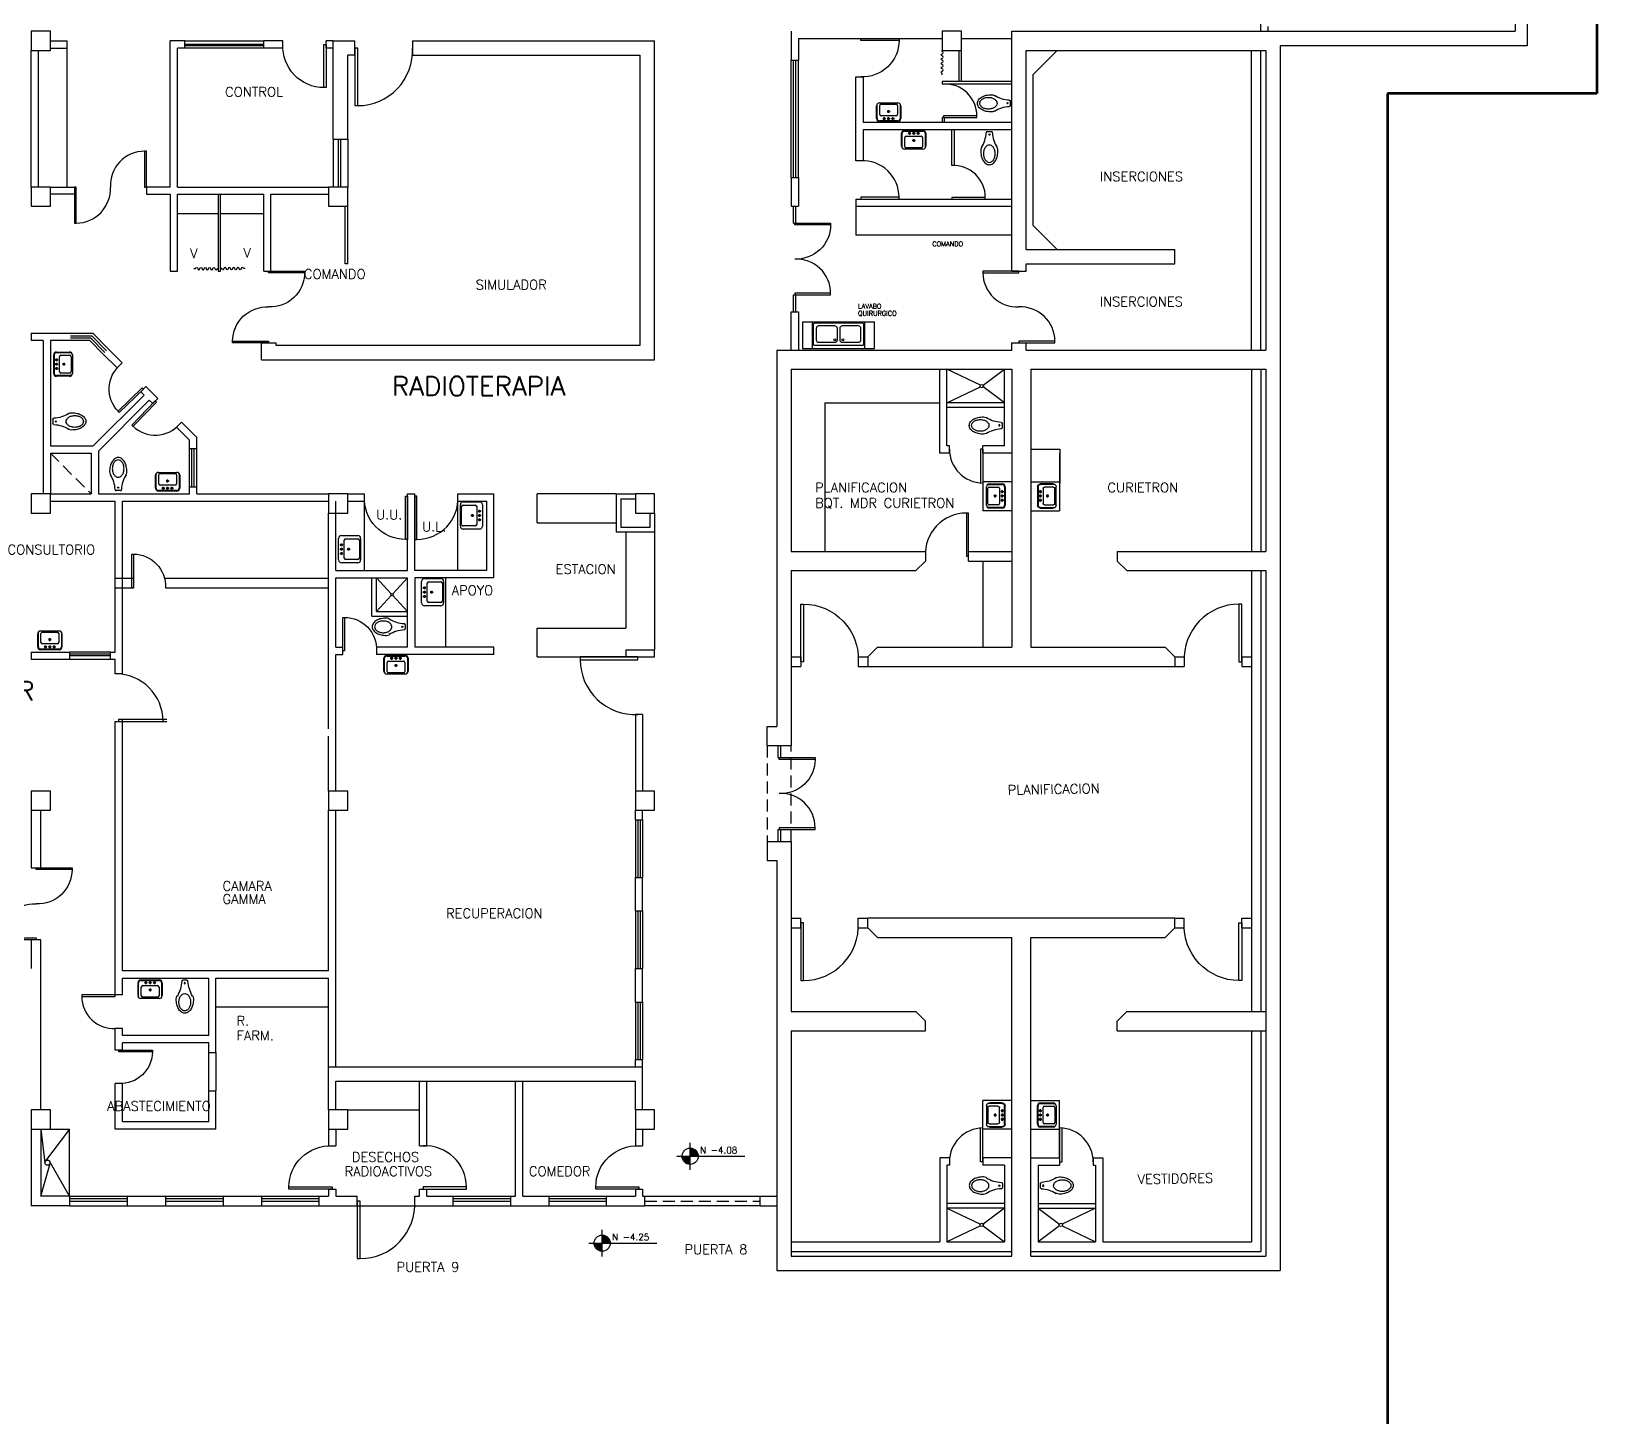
# Model space of a CAD drawing. Header units: metres. Extents: x 51 to 18146, y -212 to 18074.
# Drawn here: x 182.43 to 215.09, y -129.24 to -100.34 of the extents above; entities that cross this region are included whole.
import ezdxf

# ---------------------------------------------------------------- set-up
doc = ezdxf.new("R2010")
doc.units = ezdxf.units.M
doc.linetypes.add('HIDDEN', pattern=[0.375, 0.25, -0.125])
doc.layers.get('0').update_dxf_attribs({"color": 250})
for name, color, linetype in [('AY', 1, 'Continuous'), ('COL', 2, 'Continuous'), ('MU', 1, 'Continuous'), ('NO', 250, 'Continuous'), ('PA', 7, 'Continuous'), ('PU', 1, 'Continuous'), ('SA', 1, 'Continuous'), ('TA', 3, 'Continuous'), ('VE', 5, 'Continuous')]:
    doc.layers.add(name, color=color, linetype=linetype)
doc.layers.add('ZONAS', color=20, linetype='Continuous', lineweight=50)
doc.layers.get('0').freeze()
doc.styles.add('ROMANS', font='romans', dxfattribs={"height": 0.13})

# ---------------------------------------------------------------- blocks, each defined once
blk = doc.blocks.new('AS-01')
at = {"color": 0}
for p, q in [((-0.246, -0.098), (-0.246, 0.172)), ((-0.233, -0.135), (-0.233, 0.172)), ((-0.186, 0.232), (0.199, 0.232)), ((-0.186, 0.219), (0.199, 0.219)), ((-0.178, -0.103), (-0.178, 0.082)), ((-0.148, 0.112), (0.162, 0.112)), ((-0.053, 0.172), (-0.113, 0.172)), ((-0.083, 0.202), (-0.083, 0.142)), ((0.037, 0.172), (-0.023, 0.172)), ((0.037, 0.022), (-0.023, 0.022)), ((0.007, 0.202), (0.007, 0.142)), ((0.007, 0.052), (0.007, -0.008)), ((0.127, 0.172), (0.067, 0.172)), ((0.097, 0.202), (0.097, 0.142)), ((0.192, 0.082), (0.192, -0.103)), ((0.247, 0.172), (0.247, -0.135)), ((0.259, 0.172), (0.259, -0.098)), ((0.199, -0.158), (-0.186, -0.158)), ((0.162, -0.133), (-0.148, -0.133))]:
    blk.add_line(p, q, dxfattribs=at)
for centre in [(-0.083, 0.172), (0.007, 0.172), (0.007, 0.022), (0.097, 0.172)]:
    blk.add_circle(centre, 0.02, dxfattribs=at)
for centre, radius, start, end in [((-0.186, 0.172), 0.06, 90, 180), ((-0.186, 0.172), 0.0475, 90, 180), ((-0.148, 0.082), 0.03, 90, 180), ((0.162, 0.082), 0.03, 0, 90), ((0.199, 0.172), 0.06, 0, 90), ((0.199, 0.172), 0.0475, 0, 90), ((-0.186, -0.098), 0.06, 180, 270), ((-0.148, -0.103), 0.03, 180, 270), ((0.162, -0.103), 0.03, 270, 0), ((0.199, -0.098), 0.06, 270, 0)]:
    blk.add_arc(centre, radius, start, end, dxfattribs=at)
blk = doc.blocks.new('P-IZ')
at = {"color": 0}
blk.add_lwpolyline([(0.05, 1), (0.05, 0), (0, 0), (0, 1), (0.05, 1, -0.429311), (1, 0, -3.280951)], format="xyb", dxfattribs=at)
blk = doc.blocks.new('P-DE')
at = {"color": 0}
blk.add_lwpolyline([(-0.05, 1), (-0.05, 0), (0, 0), (0, 1), (-0.05, 1, 0.429311), (-1, 0, 3.280951)], format="xyb", dxfattribs=at)
blk = doc.blocks.new('AS-03')
at = {"color": 0}
for p, q in [((-0.278, -0.098), (-0.278, 0.242)), ((-0.218, 0.302), (0.232, 0.302)), ((-0.211, -0.103), (-0.211, 0.152)), ((-0.181, 0.182), (0.194, 0.182)), ((-0.053, 0.242), (-0.113, 0.242)), ((-0.083, 0.272), (-0.083, 0.212)), ((0.037, 0.242), (-0.023, 0.242)), ((0.037, 0.092), (-0.023, 0.092)), ((0.007, 0.272), (0.007, 0.212)), ((0.007, 0.122), (0.007, 0.062)), ((0.127, 0.242), (0.067, 0.242)), ((0.097, 0.272), (0.097, 0.212)), ((0.224, 0.152), (0.224, -0.103)), ((0.292, 0.242), (0.292, -0.098)), ((0.232, -0.158), (-0.218, -0.158)), ((0.194, -0.133), (-0.181, -0.133))]:
    blk.add_line(p, q, dxfattribs=at)
for centre in [(-0.083, 0.242), (0.007, 0.242), (0.007, 0.092), (0.097, 0.242)]:
    blk.add_circle(centre, 0.02, dxfattribs=at)
for centre, radius, start, end in [((-0.218, 0.242), 0.06, 90, 180), ((-0.181, 0.152), 0.03, 90, 180), ((0.194, 0.152), 0.03, 0, 90), ((0.232, 0.242), 0.06, 0, 90), ((-0.218, -0.098), 0.06, 180, 270), ((-0.181, -0.103), 0.03, 180, 270), ((0.194, -0.103), 0.03, 270, 0), ((0.232, -0.098), 0.06, 270, 0)]:
    blk.add_arc(centre, radius, start, end, dxfattribs=at)
blk = doc.blocks.new('AS-14')
at = {"color": 0}
blk.add_line((-0.046, 0.483), (0.036, 0.483), dxfattribs=at)
for points in [[(-0.162, 0.158, 0.022879), (-0.17, 0.146, 0.128162), (-0.185, 0.088, 0.055069), (-0.173, -0.023, 0.068879), (-0.14, -0.11, 0.105724), (-0.079, -0.182, 0.165058), (-0.005, -0.207, 0.165058), (0.069, -0.182, 0.105724), (0.13, -0.11, 0.068879), (0.163, -0.023, 0.055069), (0.175, 0.088, 0.128162)], [(0.175, 0.088, 0.128162), (0.16, 0.146, 0.022879), (0.152, 0.158, 0.085166)]]:
    blk.add_lwpolyline(points, format="xyb", dxfattribs=at)
blk.add_lwpolyline([(-0.125, 0.023, 0.068446), (-0.116, -0.049, 0.080596), (-0.09, -0.105, 0.107056), (-0.047, -0.145, 0.138156), (-0.003, -0.158, 0.138156), (0.041, -0.145, 0.107056), (0.083, -0.105, 0.080596), (0.109, -0.049, 0.068446), (0.119, 0.023, 0.068446), (0.109, 0.095, 0.080596), (0.083, 0.151, 0.107056), (0.041, 0.191, 0.138156), (-0.003, 0.203, 0.138156), (-0.047, 0.191, 0.107056), (-0.09, 0.151, 0.080596), (-0.116, 0.095, 0.068446)], format="xyb", close=True, dxfattribs=at)
blk.add_circle((-0.002, 0.42), 0.0125, dxfattribs=at)
for centre, radius, start, end in [((-0.7, 0.487), 0.63, 327.6068, 357.4769), ((-0.046, 0.458), 0.025, 90, 177.4769), ((0.036, 0.458), 0.025, 2.5231, 90), ((0.69, 0.487), 0.63, 182.5231, 212.3932)]:
    blk.add_arc(centre, radius, start, end, dxfattribs=at)
blk = doc.blocks.new('-COL40-')
at = {"color": 0}
blk.add_lwpolyline([(-0.2, 0.2), (-0.2, -0.2), (0.2, -0.2), (0.2, 0.2)], close=True, dxfattribs=at)
blk = doc.blocks.new('-MP1')
at = {"color": 0}
for points in [[(0.475, 0.5), (0.475, 0), (0.5, 0), (0.5, 0.5), (0.475, 0.5, 0.429311), (0, 0, 3.280951)], [(-0.475, -0.5), (-0.475, 0), (-0.5, 0), (-0.5, -0.5), (-0.475, -0.5, 0.429311), (0, 0, 3.280951)]]:
    blk.add_lwpolyline(points, format="xyb", dxfattribs=at)
blk = doc.blocks.new('AS-04')
at = {"color": 0}
for p, q in [((0, 0.75), (-0.55, 0.75)), ((-0.55, 0.75), (-0.55, -0.75)), ((0, -0.75), (0, 0.75)), ((0, 0.55), (-0.55, 0.55)), ((-0.55, -0.55), (0, -0.55)), ((-0.55, -0.75), (0, -0.75))]:
    blk.add_line(p, q, dxfattribs=at)
for points in [[(-0.094, 0.53), (-0.494, 0.53, 0.414214), (-0.524, 0.5), (-0.524, -0.5, 0.414214), (-0.494, -0.53), (-0.094, -0.53, 0.414214), (-0.064, -0.5), (-0.064, 0.5, 0.414214)], [(-0.177, 0.465), (-0.417, 0.465, 0.414214), (-0.467, 0.415), (-0.467, 0.075, 0.414214), (-0.417, 0.025), (-0.177, 0.025, 0.414214), (-0.127, 0.075), (-0.127, 0.415, 0.414214)], [(-0.177, -0.026), (-0.417, -0.026, 0.414214), (-0.467, -0.076), (-0.467, -0.416, 0.414214), (-0.417, -0.466), (-0.177, -0.466, 0.414214), (-0.127, -0.416), (-0.127, -0.076, 0.414214)]]:
    blk.add_lwpolyline(points, format="xyb", close=True, dxfattribs=at)
for centre in [(-0.177, 0.091), (-0.177, -0.079)]:
    blk.add_circle(centre, 0.02, dxfattribs=at)
blk = doc.blocks.new('-KTINA')
at = {"color": 0}
blk.add_lwpolyline([(0, 1.7), (0, 1.58, 1), (0, 1.43, -1), (0, 1.28, 1), (0, 1.13, -1), (0, 0.98, 1), (0, 0.83, -1), (0, 0.68, 1), (0, 0.53, -1), (0, 0.38, 1), (0, 0.23, -1), (0, 0.08), (0, 0)], format="xyb", dxfattribs=at)
blk = doc.blocks.new('-NIVEL')
at = {"layer": 'AY', "color": 15}
for p, q in [((-281, 0), (1140, 0)), ((0, -281), (0, 281)), ((60, 91), (60, 60)), ((60, 60), (91, 60))]:
    blk.add_line(p, q, dxfattribs=at)
at = {"layer": 'AY'}
for p, q in [((-91, -60), (-60, -60)), ((-60, -60), (-60, -91))]:
    blk.add_line(p, q, dxfattribs=at)
at = {"layer": 'AY', "color": 15}
for points in [[(158, 10, 0.377753), (10, 158), (10, 10)], [(147, 20, 0.337246), (20, 147), (20, 20)], [(135, 30, 0.291598), (30, 135), (30, 30)], [(122, 40, 0.239154), (40, 122), (40, 40)], [(122, 40, 0.239154), (40, 122), (40, 40)], [(108, 50, 0.177217), (50, 108), (50, 50)], [(-10, -158, -0.377753), (-158, -10), (-10, -10)], [(-20, -147, -0.337246), (-147, -20), (-20, -20)], [(-30, -135, -0.291598), (-135, -30), (-30, -30)], [(-40, -122, -0.239154), (-122, -40), (-40, -40)], [(-40, -122, -0.239154), (-122, -40), (-40, -40)], [(-50, -108, -0.177217), (-108, -50), (-50, -50)]]:
    blk.add_lwpolyline(points, format="xyb", close=True, dxfattribs=at)
blk.add_circle((0, 0), 169, dxfattribs=at)
for radius, start, end in [(109, 33.4854, 56.5146), (98.7, 37.4158, 52.5842)]:
    blk.add_arc((0, 0), radius, start, end, dxfattribs=at)
at = {"layer": 'AY'}
for radius, start, end in [(109, 213.4854, 236.5146), (98.7, 217.4158, 232.5842)]:
    blk.add_arc((0, 0), radius, start, end, dxfattribs=at)
at = {"layer": 'NO', "style": 'ROMANS'}
blk.add_attdef('NIV', (208, 59), '', height=135, dxfattribs=at)

msp = doc.modelspace()

# ---------------------------------------------------------------- linework, layer by layer
at = {"layer": 'AY', "color": 0, "linetype": 'HIDDEN'}
for p, q in [((182.833, -109.139), (183.683, -109.989)), ((182.833, -109.139), (183.683, -109.989)), ((197.783, -115.239), (197.783, -117.239)), ((198.283, -117.239), (198.283, -115.239))]:
    msp.add_line(p, q, dxfattribs=at)
at = {"layer": 'AY', "color": 0}
for p, q in [((186.133, -122.439), (186.133, -121.639)), ((186.283, -121.639), (186.283, -122.439)), ((189.233, -124.839), (190.433, -124.839))]:
    msp.add_line(p, q, dxfattribs=at)
at = {"layer": 'COL', "color": 15}
for p, q in [((213.633, -90.139), (213.633, -100.639)), ((213.383, -95.739), (213.383, -100.339)), ((188.733, -100.539), (189.183, -100.539)), ((188.733, -102.589), (188.733, -100.539)), ((189.183, -100.839), (189.183, -100.539)), ((190.383, -100.539), (195.433, -100.539)), ((190.383, -100.539), (190.383, -100.839)), ((195.433, -107.189), (195.433, -100.539)), ((195.433, -107.189), (195.433, -100.539)), ((202.883, -105.339), (202.883, -100.339)), ((202.883, -100.339), (213.383, -100.339)), ((202.883, -105.339), (202.883, -100.339)), ((189.183, -100.839), (189.033, -100.839)), ((189.033, -102.589), (189.033, -100.839)), ((190.383, -100.839), (195.133, -100.839)), ((195.133, -106.889), (195.133, -100.839)), ((195.133, -106.889), (195.133, -100.839)), ((201.783, -100.739), (201.783, -101.389)), ((201.833, -101.389), (201.833, -100.739)), ((203.183, -104.889), (203.183, -100.739)), ((203.183, -100.739), (208.183, -100.739)), ((213.633, -100.639), (208.483, -100.639)), ((208.483, -100.639), (208.483, -126.189)), ((188.733, -102.589), (189.033, -102.589)), ((203.183, -104.889), (206.283, -104.889)), ((206.283, -105.189), (206.283, -104.889)), ((206.283, -105.189), (206.283, -104.889)), ((202.883, -105.339), (203.183, -105.339)), ((202.883, -105.339), (203.183, -105.339)), ((203.183, -105.189), (206.283, -105.189)), ((203.183, -105.339), (203.183, -105.189)), ((203.183, -105.189), (206.283, -105.189)), ((203.183, -105.339), (203.183, -105.189)), ((187.233, -106.889), (187.233, -106.839)), ((187.233, -106.839), (187.533, -106.839)), ((187.233, -106.889), (187.233, -106.839)), ((187.233, -106.839), (187.533, -106.839)), ((187.233, -107.189), (187.233, -106.889)), ((187.233, -107.189), (187.233, -106.889)), ((187.533, -106.839), (187.533, -106.889)), ((187.533, -106.839), (187.533, -106.889)), ((187.533, -106.889), (195.133, -106.889)), ((187.533, -106.889), (195.133, -106.889)), ((197.983, -106.989), (197.983, -114.839)), ((197.983, -106.989), (202.883, -106.989)), ((197.983, -106.989), (202.883, -106.989)), ((197.983, -106.989), (197.983, -114.528)), ((202.883, -106.989), (202.883, -106.839)), ((202.883, -106.839), (203.183, -106.839)), ((202.883, -106.989), (202.883, -106.839)), ((202.883, -106.839), (203.183, -106.839)), ((203.183, -106.989), (203.183, -106.839)), ((203.183, -106.989), (203.183, -106.839)), ((203.183, -106.989), (207.883, -106.989)), ((203.183, -106.989), (208.183, -106.989)), ((187.233, -107.189), (195.433, -107.189)), ((187.233, -107.189), (195.433, -107.189)), ((198.283, -107.389), (202.883, -107.389)), ((198.283, -107.389), (198.283, -111.189)), ((198.283, -107.389), (202.883, -107.389)), ((198.283, -107.389), (198.283, -111.189)), ((202.883, -107.389), (202.883, -113.189)), ((202.883, -107.389), (202.883, -113.189)), ((203.283, -107.389), (207.883, -107.389)), ((203.283, -107.389), (203.283, -113.189)), ((203.283, -107.389), (203.283, -113.189)), ((203.283, -107.389), (208.183, -107.389)), ((207.883, -107.389), (207.883, -111.189)), ((198.283, -111.189), (201.083, -111.189)), ((198.283, -111.189), (201.083, -111.189)), ((201.083, -111.189), (201.083, -111.389)), ((201.083, -111.189), (201.083, -111.389)), ((205.083, -111.189), (207.883, -111.189)), ((205.083, -111.189), (205.083, -111.389)), ((205.083, -111.189), (208.183, -111.189)), ((205.083, -111.189), (205.083, -111.389)), ((198.283, -111.589), (198.283, -115.239)), ((198.283, -111.589), (200.883, -111.589)), ((198.283, -111.589), (200.883, -111.589)), ((198.283, -111.589), (198.283, -114.528)), ((200.883, -111.589), (201.083, -111.389)), ((200.883, -111.589), (201.083, -111.389)), ((205.283, -111.589), (205.083, -111.389)), ((205.283, -111.589), (205.083, -111.389)), ((205.283, -111.589), (207.883, -111.589)), ((205.283, -111.589), (208.183, -111.589)), ((199.883, -113.389), (200.083, -113.189)), ((199.883, -113.389), (200.083, -113.189)), ((200.083, -113.189), (202.883, -113.189)), ((200.083, -113.189), (202.883, -113.189)), ((203.283, -113.189), (206.083, -113.189)), ((203.283, -113.189), (206.083, -113.189)), ((206.283, -113.389), (206.083, -113.189)), ((206.283, -113.389), (206.083, -113.189)), ((199.883, -113.389), (199.883, -113.589)), ((199.883, -113.389), (199.883, -113.589)), ((199.883, -113.589), (206.283, -113.589)), ((199.883, -113.589), (206.283, -113.589)), ((206.283, -113.389), (206.283, -113.589)), ((206.283, -113.389), (206.283, -113.589)), ((197.783, -115.239), (197.783, -114.839)), ((197.783, -114.839), (197.983, -114.839)), ((197.783, -115.239), (198.283, -115.239)), ((197.783, -117.239), (198.283, -117.239)), ((197.783, -117.239), (197.783, -117.639)), ((198.283, -117.239), (198.283, -120.789)), ((197.783, -117.639), (197.983, -117.639)), ((197.983, -117.639), (197.983, -126.189)), ((206.283, -118.839), (199.883, -118.839)), ((199.883, -119.039), (199.883, -118.839)), ((206.283, -119.039), (206.283, -118.839)), ((199.883, -119.039), (200.083, -119.239)), ((206.283, -119.039), (206.083, -119.239)), ((200.083, -119.239), (202.883, -119.239)), ((202.883, -125.889), (202.883, -119.239)), ((203.283, -125.889), (203.283, -119.239)), ((203.283, -119.239), (206.083, -119.239)), ((198.283, -120.789), (200.883, -120.789)), ((200.883, -120.789), (201.083, -120.989)), ((205.283, -120.789), (205.083, -120.989)), ((205.283, -120.789), (208.183, -120.789)), ((201.083, -121.189), (201.083, -120.989)), ((205.083, -121.189), (205.083, -120.989)), ((198.283, -121.189), (198.283, -125.889)), ((198.283, -121.189), (201.083, -121.189)), ((205.083, -121.189), (208.183, -121.189)), ((188.633, -122.839), (188.633, -121.939)), ((188.633, -121.939), (195.183, -121.939)), ((195.183, -122.839), (195.183, -121.939)), ((188.783, -122.839), (188.783, -122.239)), ((188.783, -122.239), (195.033, -122.239)), ((195.033, -122.839), (195.033, -122.239)), ((198.283, -125.889), (202.883, -125.889)), ((203.283, -125.889), (208.183, -125.889)), ((197.983, -126.189), (208.483, -126.189))]:
    msp.add_line(p, q, dxfattribs=at)
for points in [[(208.183, -100.739), (208.183, -106.989)], [(208.183, -107.389), (208.183, -111.189)], [(208.183, -111.589), (208.183, -125.889)]]:
    msp.add_lwpolyline(points, dxfattribs=at)
at = {"layer": 'MU', "color": 0}
for p, q in [((183.183, -103.589), (183.183, -100.689)), ((183.183, -103.589), (183.183, -100.689)), ((185.483, -104.139), (186.333, -104.139)), ((185.483, -104.139), (186.333, -104.139)), ((186.383, -104.139), (187.283, -104.139)), ((186.383, -104.139), (187.283, -104.139)), ((199.633, -103.989), (199.633, -104.589)), ((199.633, -103.989), (199.633, -104.589)), ((202.883, -104.589), (199.633, -104.589)), ((202.883, -104.589), (199.633, -104.589)), ((198.983, -108.089), (198.983, -111.189)), ((198.983, -108.089), (201.383, -108.089)), ((203.286, -109.055), (203.886, -109.055)), ((202.283, -109.139), (202.283, -110.339)), ((203.883, -109.139), (203.883, -110.339)), ((194.633, -109.989), (192.983, -109.989)), ((192.983, -110.589), (192.983, -109.989)), ((192.983, -110.589), (192.983, -109.989)), ((194.633, -109.989), (192.983, -109.989)), ((202.883, -109.739), (202.283, -109.739)), ((203.283, -109.739), (203.883, -109.739)), ((203.283, -109.739), (203.883, -109.739)), ((203.883, -109.739), (203.883, -110.339)), ((188.783, -111.589), (188.783, -110.139)), ((188.783, -111.589), (188.783, -110.139)), ((189.383, -111.589), (189.383, -110.139)), ((189.383, -111.589), (189.383, -110.139)), ((191.333, -111.589), (191.333, -110.139)), ((191.333, -111.589), (191.333, -110.139)), ((202.883, -110.339), (202.283, -110.339)), ((203.283, -110.339), (203.883, -110.339)), ((203.283, -110.339), (203.883, -110.339)), ((192.983, -110.589), (194.633, -110.589)), ((192.983, -110.589), (194.633, -110.589)), ((195.433, -110.389), (195.433, -113.239)), ((195.433, -110.389), (195.433, -113.239)), ((194.833, -110.789), (194.833, -112.789)), ((194.833, -110.789), (194.833, -112.789)), ((202.283, -111.389), (202.283, -113.189)), ((191.083, -113.189), (191.083, -111.739)), ((191.083, -113.189), (191.083, -111.739)), ((192.983, -112.789), (194.833, -112.789)), ((192.983, -113.389), (192.983, -112.789)), ((192.983, -112.789), (194.833, -112.789)), ((192.983, -113.389), (192.983, -112.789)), ((192.983, -113.389), (194.833, -113.389)), ((192.983, -113.389), (194.833, -113.389)), ((186.283, -120.689), (188.633, -120.689)), ((202.283, -123.839), (202.283, -122.639)), ((202.883, -122.639), (202.283, -122.639)), ((203.283, -122.639), (203.883, -122.639)), ((203.883, -123.839), (203.883, -122.639)), ((189.033, -122.839), (190.533, -122.839)), ((202.883, -123.239), (202.283, -123.239)), ((203.283, -123.239), (203.883, -123.239))]:
    msp.add_line(p, q, dxfattribs=at)
at = {"layer": 'NO'}
for p, q in [((184.183, -111.745), (184.565, -111.745)), ((184.183, -111.945), (184.565, -111.945)), ((185.21, -111.745), (188.633, -111.745)), ((185.23, -111.945), (188.633, -111.945))]:
    msp.add_line(p, q, dxfattribs=at)
at = {"layer": 'PA', "color": 0}
for p, q in [((208.083, -100.339), (208.083, -99.889)), ((208.233, -100.339), (208.233, -100.239)), ((182.833, -100.539), (183.183, -100.539)), ((183.183, -100.689), (183.183, -100.539)), ((185.333, -103.589), (185.333, -100.539)), ((185.333, -103.589), (185.333, -100.539)), ((185.633, -100.539), (185.333, -100.539)), ((185.633, -100.689), (185.633, -100.539)), ((187.683, -100.539), (187.283, -100.539)), ((187.283, -100.689), (187.283, -100.539)), ((187.683, -100.689), (187.683, -100.539)), ((188.733, -100.539), (188.583, -100.539)), ((188.583, -100.689), (188.583, -100.539)), ((198.283, -100.339), (198.283, -100.939)), ((198.433, -100.489), (201.433, -100.489)), ((198.433, -100.489), (198.433, -100.939)), ((201.833, -100.489), (202.883, -100.489)), ((182.433, -103.589), (182.433, -100.739)), ((182.433, -103.589), (182.433, -100.739)), ((182.583, -103.589), (182.583, -100.739)), ((182.583, -103.589), (182.583, -100.739)), ((182.833, -100.689), (183.183, -100.689)), ((185.483, -103.589), (185.483, -100.689)), ((185.483, -103.589), (185.483, -100.689)), ((185.633, -100.689), (185.483, -100.689)), ((187.683, -100.689), (187.283, -100.689)), ((188.733, -100.689), (188.583, -100.689)), ((203.333, -101.239), (203.833, -100.739)), ((207.883, -106.989), (207.883, -100.739)), ((208.083, -106.989), (208.083, -100.739)), ((198.283, -100.939), (198.433, -100.939)), ((199.633, -103.039), (199.633, -101.289)), ((199.633, -101.289), (199.783, -101.289)), ((199.633, -103.039), (199.633, -101.289)), ((199.783, -101.289), (199.783, -102.239)), ((203.333, -104.389), (203.333, -101.239)), ((202.883, -102.239), (199.783, -102.239)), ((199.783, -102.389), (199.783, -103.039)), ((199.783, -102.389), (202.883, -102.389)), ((199.783, -102.389), (199.783, -103.039)), ((199.783, -103.039), (199.633, -103.039)), ((199.783, -103.039), (199.633, -103.039)), ((198.283, -103.389), (198.433, -103.389)), ((198.283, -103.389), (198.283, -103.989)), ((198.433, -103.389), (198.433, -103.989)), ((182.833, -103.589), (183.333, -103.589)), ((182.833, -103.589), (183.333, -103.589)), ((183.333, -103.739), (182.833, -103.739)), ((183.333, -103.739), (182.833, -103.739)), ((183.333, -103.589), (183.333, -103.739)), ((183.333, -103.589), (183.333, -103.739)), ((185.333, -103.589), (184.833, -103.589)), ((184.833, -103.589), (184.833, -103.739)), ((185.333, -103.589), (184.833, -103.589)), ((184.833, -103.589), (184.833, -103.739)), ((184.833, -103.739), (185.333, -103.739)), ((184.833, -103.739), (185.333, -103.739)), ((185.333, -103.739), (185.333, -105.339)), ((185.333, -103.739), (185.333, -105.339)), ((185.483, -103.589), (188.633, -103.589)), ((185.483, -103.589), (188.633, -103.589)), ((185.483, -105.339), (185.483, -103.739)), ((185.483, -103.739), (187.283, -103.739)), ((185.483, -105.339), (185.483, -103.739)), ((185.483, -103.739), (187.283, -103.739)), ((187.283, -105.339), (187.283, -103.739)), ((187.283, -105.339), (187.283, -103.739)), ((187.433, -105.339), (187.433, -103.739)), ((187.433, -103.739), (188.633, -103.739)), ((187.433, -105.339), (187.433, -103.739)), ((187.433, -103.739), (188.633, -103.739)), ((198.283, -103.989), (198.433, -103.989)), ((198.283, -103.989), (198.433, -103.989)), ((199.633, -103.839), (202.883, -103.839)), ((199.633, -103.839), (199.633, -103.989)), ((199.633, -103.839), (202.883, -103.839)), ((199.633, -103.839), (199.633, -103.989)), ((199.633, -103.989), (202.883, -103.989)), ((199.633, -103.989), (202.883, -103.989)), ((203.333, -104.389), (203.833, -104.889)), ((185.333, -105.339), (185.483, -105.339)), ((185.333, -105.339), (185.483, -105.339)), ((187.283, -105.339), (187.433, -105.339)), ((187.283, -105.339), (187.433, -105.339)), ((198.283, -106.989), (198.283, -106.189)), ((198.283, -106.189), (198.433, -106.189)), ((198.283, -106.189), (198.433, -106.189)), ((198.283, -106.989), (198.283, -106.189)), ((198.433, -106.189), (198.433, -106.989)), ((198.433, -106.189), (198.433, -106.989)), ((182.433, -106.639), (182.433, -106.789)), ((182.433, -106.639), (183.251, -106.639)), ((182.433, -106.639), (182.433, -106.789)), ((182.683, -106.789), (182.433, -106.789)), ((182.683, -106.789), (182.433, -106.789)), ((182.683, -106.789), (182.683, -109.989)), ((182.683, -106.789), (182.683, -109.989)), ((182.833, -106.789), (182.833, -108.989)), ((182.833, -106.789), (182.833, -108.989)), ((183.251, -106.789), (182.833, -106.789)), ((183.934, -107.072), (184.224, -107.361)), ((184.04, -106.965), (184.33, -107.255)), ((184.224, -107.361), (184.33, -107.255)), ((184.224, -107.361), (184.33, -107.255)), ((201.383, -109.139), (201.383, -107.389)), ((201.533, -108.989), (201.533, -107.389)), ((202.733, -108.989), (202.733, -107.389)), ((207.883, -107.389), (207.883, -111.189)), ((208.083, -107.389), (208.083, -111.189)), ((184.719, -107.856), (184.825, -107.75)), ((184.719, -107.856), (184.825, -107.75)), ((184.825, -107.75), (185.072, -107.997)), ((184.825, -107.75), (185.072, -107.997)), ((183.727, -108.989), (184.789, -107.927)), ((183.727, -108.989), (184.789, -107.927)), ((183.833, -109.095), (184.895, -108.033)), ((183.833, -109.095), (184.895, -108.033)), ((184.719, -107.856), (184.789, -107.927)), ((184.719, -107.856), (184.789, -107.927)), ((184.895, -108.033), (184.966, -108.103)), ((184.895, -108.033), (184.966, -108.103)), ((184.966, -108.103), (185.072, -107.997)), ((184.966, -108.103), (185.072, -107.997)), ((185.461, -108.598), (185.567, -108.492)), ((185.461, -108.598), (185.567, -108.492)), ((185.461, -108.598), (185.733, -108.871)), ((185.461, -108.598), (185.733, -108.871)), ((185.567, -108.492), (185.642, -108.568)), ((185.567, -108.492), (185.642, -108.568)), ((185.642, -108.568), (185.883, -108.809)), ((185.749, -108.674), (185.883, -108.809)), ((182.833, -108.989), (183.727, -108.989)), ((182.833, -108.989), (183.727, -108.989)), ((185.733, -109.039), (185.733, -108.871)), ((185.733, -109.039), (185.883, -109.039)), ((185.883, -109.039), (185.883, -108.809)), ((201.583, -108.989), (201.533, -108.989)), ((201.583, -109.139), (201.583, -108.989)), ((202.283, -109.139), (202.283, -108.989)), ((202.733, -108.989), (202.283, -108.989)), ((182.833, -109.139), (183.683, -109.139)), ((182.833, -109.139), (182.833, -109.989)), ((182.833, -109.139), (183.683, -109.139)), ((182.833, -109.139), (182.833, -109.989)), ((183.683, -109.139), (183.683, -109.989)), ((183.683, -109.139), (183.683, -109.989)), ((183.833, -109.095), (183.833, -109.989)), ((183.833, -109.095), (183.833, -109.989)), ((201.583, -109.139), (201.383, -109.139)), ((202.883, -109.139), (202.283, -109.139)), ((182.833, -109.989), (183.683, -109.989)), ((182.833, -109.989), (183.683, -109.989)), ((183.833, -109.989), (185.733, -109.989)), ((183.833, -109.989), (185.733, -109.989)), ((185.733, -109.989), (185.733, -109.839)), ((185.733, -109.839), (185.883, -109.839)), ((185.883, -109.989), (185.883, -109.839)), ((185.883, -109.989), (188.633, -109.989)), ((185.883, -109.989), (188.633, -109.989)), ((189.033, -109.989), (189.383, -109.989)), ((189.033, -109.989), (189.383, -109.989)), ((189.383, -110.139), (189.383, -109.989)), ((189.383, -110.139), (189.383, -109.989)), ((190.283, -109.989), (190.433, -109.989)), ((190.283, -111.589), (190.283, -109.989)), ((190.283, -109.989), (190.433, -109.989)), ((190.283, -111.589), (190.283, -109.989)), ((190.433, -111.589), (190.433, -109.989)), ((190.433, -111.589), (190.433, -109.989)), ((191.333, -109.989), (192.083, -109.989)), ((191.333, -110.139), (191.333, -109.989)), ((191.333, -109.989), (192.083, -109.989)), ((191.333, -110.139), (191.333, -109.989)), ((192.083, -111.739), (192.083, -109.989)), ((192.083, -111.739), (192.083, -109.989)), ((194.633, -109.989), (194.633, -110.789)), ((194.633, -109.989), (195.033, -109.989)), ((194.633, -109.989), (195.033, -109.989)), ((194.633, -109.989), (194.633, -110.789)), ((182.833, -110.139), (184.183, -110.139)), ((182.833, -110.139), (184.183, -110.139)), ((184.183, -113.289), (184.183, -110.139)), ((184.333, -110.139), (188.633, -110.139)), ((184.333, -113.739), (184.333, -110.139)), ((184.333, -110.139), (188.633, -110.139)), ((189.033, -110.139), (189.383, -110.139)), ((189.033, -110.139), (189.383, -110.139)), ((191.333, -110.139), (191.933, -110.139)), ((191.333, -110.139), (191.933, -110.139)), ((191.933, -111.589), (191.933, -110.139)), ((191.933, -111.589), (191.933, -110.139)), ((194.733, -110.089), (195.033, -110.089)), ((194.733, -110.089), (194.733, -110.689)), ((194.733, -110.089), (195.033, -110.089)), ((194.733, -110.089), (194.733, -110.689)), ((188.633, -114.889), (188.633, -110.389)), ((188.633, -114.528), (188.633, -110.389)), ((188.783, -111.589), (188.783, -110.389)), ((188.783, -111.589), (188.783, -110.389)), ((195.333, -110.689), (194.733, -110.689)), ((195.333, -110.689), (194.733, -110.689)), ((195.333, -110.389), (195.333, -110.689)), ((195.333, -110.389), (195.333, -110.689)), ((195.433, -110.389), (195.433, -110.789)), ((195.433, -110.389), (195.433, -110.789)), ((195.433, -110.789), (194.633, -110.789)), ((195.433, -110.789), (194.633, -110.789)), ((201.983, -111.189), (202.883, -111.189)), ((201.983, -111.389), (201.983, -111.189)), ((188.783, -111.589), (190.283, -111.589)), ((188.783, -111.589), (190.283, -111.589)), ((191.933, -111.589), (190.433, -111.589)), ((191.933, -111.589), (190.433, -111.589)), ((201.983, -111.389), (202.883, -111.389)), ((207.883, -111.589), (207.883, -120.789)), ((208.083, -111.589), (208.083, -120.789)), ((188.783, -113.189), (188.783, -111.739)), ((188.783, -111.739), (190.283, -111.739)), ((188.783, -111.739), (190.283, -111.739)), ((188.783, -113.189), (188.783, -111.739)), ((190.283, -113.189), (190.283, -111.739)), ((190.283, -113.189), (190.283, -111.739)), ((190.433, -111.739), (190.433, -113.189)), ((192.083, -111.739), (190.433, -111.739)), ((190.433, -111.739), (190.433, -113.189)), ((192.083, -111.739), (190.433, -111.739)), ((182.433, -113.289), (182.433, -113.439)), ((182.433, -113.289), (183.233, -113.289)), ((183.233, -113.289), (183.233, -113.439)), ((184.083, -113.289), (184.183, -113.289)), ((184.083, -113.439), (184.083, -113.289)), ((188.783, -113.189), (188.933, -113.189)), ((188.783, -113.189), (188.933, -113.189)), ((188.933, -113.339), (188.933, -113.189)), ((188.933, -113.339), (188.933, -113.189)), ((190.283, -113.189), (189.633, -113.189)), ((189.633, -113.189), (189.633, -113.339)), ((190.283, -113.189), (189.633, -113.189)), ((189.633, -113.189), (189.633, -113.339)), ((192.083, -113.189), (190.433, -113.189)), ((192.083, -113.189), (190.433, -113.189)), ((192.083, -113.339), (192.083, -113.189)), ((192.083, -113.339), (192.083, -113.189)), ((194.833, -113.239), (194.833, -113.389)), ((194.833, -113.239), (195.433, -113.239)), ((194.833, -113.239), (195.433, -113.239)), ((194.833, -113.239), (194.833, -113.389)), ((195.433, -113.389), (195.433, -113.239)), ((195.433, -113.389), (195.433, -113.239)), ((182.433, -113.439), (183.233, -113.439)), ((184.083, -113.439), (184.183, -113.439)), ((184.183, -113.739), (184.183, -113.439)), ((188.783, -113.339), (188.933, -113.339)), ((188.783, -116.189), (188.783, -113.339)), ((188.783, -113.339), (188.933, -113.339)), ((188.783, -114.528), (188.783, -113.339)), ((192.083, -113.339), (189.633, -113.339)), ((192.083, -113.339), (189.633, -113.339)), ((194.833, -113.389), (195.433, -113.389)), ((194.833, -113.389), (195.433, -113.389)), ((198.283, -113.389), (198.483, -113.389)), ((198.283, -113.589), (198.483, -113.589)), ((198.483, -113.389), (198.483, -113.589)), ((199.683, -113.389), (199.883, -113.389)), ((199.683, -113.389), (199.683, -113.589)), ((199.683, -113.589), (199.883, -113.589)), ((206.283, -113.389), (206.483, -113.389)), ((206.283, -113.589), (206.483, -113.589)), ((206.483, -113.389), (206.483, -113.589)), ((207.683, -113.389), (207.883, -113.389)), ((207.683, -113.389), (207.683, -113.589)), ((207.683, -113.589), (207.883, -113.589)), ((184.333, -113.739), (184.183, -113.739)), ((184.333, -113.75), (184.333, -113.742)), ((195.033, -114.589), (195.033, -116.189)), ((195.183, -114.589), (195.033, -114.589)), ((195.183, -114.589), (195.183, -116.189)), ((184.183, -116.589), (184.183, -114.739)), ((184.333, -119.939), (184.333, -114.689)), ((188.633, -116.189), (188.633, -115.039)), ((182.433, -116.589), (182.433, -117.789)), ((182.633, -117.789), (182.633, -116.589)), ((184.183, -120.439), (184.183, -116.589)), ((188.633, -119.939), (188.633, -116.589)), ((188.783, -121.939), (188.783, -116.589)), ((195.033, -116.789), (195.033, -116.589)), ((195.033, -116.789), (195.183, -116.789)), ((195.183, -116.789), (195.183, -116.589)), ((182.433, -117.789), (182.633, -117.789)), ((195.033, -117.989), (195.183, -117.989)), ((195.033, -118.689), (195.033, -117.989)), ((195.183, -118.689), (195.183, -117.989)), ((195.033, -118.689), (195.183, -118.689)), ((198.283, -118.839), (198.483, -118.839)), ((198.483, -119.039), (198.483, -118.839)), ((199.683, -119.039), (199.683, -118.839)), ((199.683, -118.839), (199.883, -118.839)), ((206.283, -118.839), (206.483, -118.839)), ((206.483, -119.039), (206.483, -118.839)), ((207.683, -118.839), (207.883, -118.839)), ((207.683, -119.039), (207.683, -118.839)), ((198.283, -119.039), (198.483, -119.039)), ((199.683, -119.039), (199.883, -119.039)), ((206.283, -119.039), (206.483, -119.039)), ((207.683, -119.039), (207.883, -119.039)), ((182.633, -119.289), (182.433, -119.289)), ((182.433, -119.289), (182.433, -119.889)), ((182.633, -122.839), (182.633, -119.289)), ((188.633, -119.939), (184.333, -119.939)), ((184.333, -120.089), (186.133, -120.089)), ((184.333, -120.439), (184.333, -120.089)), ((186.133, -121.289), (186.133, -120.089)), ((186.283, -120.089), (188.633, -120.089)), ((186.283, -121.639), (186.283, -120.089)), ((188.633, -121.939), (188.633, -120.089)), ((195.033, -119.889), (195.183, -119.889)), ((195.033, -120.589), (195.033, -119.889)), ((195.183, -120.589), (195.183, -119.889)), ((184.333, -120.439), (184.183, -120.439)), ((195.033, -120.589), (195.183, -120.589)), ((184.333, -121.139), (184.183, -121.139)), ((184.183, -121.589), (184.183, -121.139)), ((184.333, -121.289), (184.333, -121.139)), ((186.133, -121.289), (184.333, -121.289)), ((186.133, -121.439), (184.333, -121.439)), ((184.333, -121.589), (184.333, -121.439)), ((186.133, -121.639), (186.133, -121.439)), ((207.883, -121.189), (207.883, -125.589)), ((208.083, -121.189), (208.083, -125.789)), ((184.333, -121.589), (184.183, -121.589)), ((186.133, -121.639), (186.283, -121.639)), ((195.033, -121.939), (195.033, -121.789)), ((195.033, -121.789), (195.183, -121.789)), ((195.183, -121.939), (195.183, -121.789)), ((184.183, -123.239), (184.183, -122.289)), ((184.333, -122.289), (184.183, -122.289)), ((184.333, -123.089), (184.333, -122.289)), ((186.133, -123.089), (186.133, -122.439)), ((186.133, -122.439), (186.283, -122.439)), ((186.283, -123.239), (186.283, -122.439)), ((190.533, -123.589), (190.533, -122.239)), ((190.683, -123.589), (190.683, -122.239)), ((192.533, -124.639), (192.533, -122.239)), ((192.683, -124.639), (192.683, -122.239)), ((186.133, -123.089), (184.333, -123.089)), ((182.433, -123.239), (182.433, -124.839)), ((182.633, -123.239), (182.633, -124.639)), ((186.283, -123.239), (184.183, -123.239)), ((188.633, -123.239), (188.633, -123.589)), ((188.783, -123.239), (188.783, -123.589)), ((195.033, -123.239), (195.033, -123.589)), ((195.183, -123.239), (195.183, -123.589)), ((188.633, -123.589), (188.783, -123.589)), ((190.533, -123.589), (190.683, -123.589)), ((195.033, -123.589), (195.183, -123.589)), ((201.583, -123.839), (201.383, -123.839)), ((201.383, -123.839), (201.383, -125.589)), ((201.533, -123.989), (201.533, -125.589)), ((201.583, -123.989), (201.533, -123.989)), ((201.583, -123.839), (201.583, -123.989)), ((202.283, -123.839), (202.283, -123.989)), ((202.883, -123.839), (202.283, -123.839)), ((202.733, -123.989), (202.283, -123.989)), ((202.733, -123.989), (202.733, -125.589)), ((203.283, -123.839), (203.883, -123.839)), ((203.433, -123.989), (203.433, -125.589)), ((203.433, -123.989), (203.883, -123.989)), ((203.883, -123.839), (203.883, -123.989)), ((204.583, -123.839), (204.583, -123.989)), ((204.583, -123.839), (204.783, -123.839)), ((204.583, -123.989), (204.633, -123.989)), ((204.633, -123.989), (204.633, -125.589)), ((204.783, -123.839), (204.783, -125.589)), ((183.233, -124.639), (182.633, -124.639)), ((183.233, -124.639), (183.233, -124.839)), ((184.433, -124.639), (185.233, -124.639)), ((184.433, -124.639), (184.433, -124.839)), ((185.233, -124.639), (185.233, -124.839)), ((186.433, -124.639), (186.433, -124.839)), ((186.433, -124.639), (187.233, -124.639)), ((187.233, -124.639), (187.233, -124.839)), ((188.433, -124.639), (188.633, -124.639)), ((188.433, -124.639), (188.433, -124.839)), ((188.633, -124.489), (188.783, -124.489)), ((188.633, -124.489), (188.633, -124.639)), ((188.783, -124.489), (188.783, -124.639)), ((188.783, -124.639), (189.233, -124.639)), ((189.233, -124.839), (189.233, -124.639)), ((190.433, -124.639), (190.533, -124.639)), ((190.433, -124.839), (190.433, -124.639)), ((190.533, -124.639), (190.533, -124.489)), ((190.533, -124.489), (190.683, -124.489)), ((190.683, -124.639), (190.683, -124.489)), ((190.683, -124.639), (191.233, -124.639)), ((191.233, -124.839), (191.233, -124.639)), ((192.433, -124.639), (192.533, -124.639)), ((192.433, -124.839), (192.433, -124.639)), ((192.683, -124.639), (193.233, -124.639)), ((193.233, -124.839), (193.233, -124.639)), ((193.233, -124.839), (193.233, -124.639)), ((194.433, -124.839), (194.433, -124.639)), ((194.433, -124.639), (195.033, -124.639)), ((194.433, -124.839), (194.433, -124.639)), ((195.033, -124.489), (195.183, -124.489)), ((195.033, -124.489), (195.033, -124.639)), ((195.183, -124.489), (195.183, -124.639)), ((195.183, -124.639), (195.233, -124.639)), ((195.233, -124.839), (195.233, -124.639)), ((197.633, -124.639), (197.983, -124.639)), ((197.633, -124.839), (197.633, -124.639)), ((183.233, -124.839), (182.433, -124.839)), ((184.433, -124.839), (185.233, -124.839)), ((186.433, -124.839), (187.233, -124.839)), ((188.433, -124.839), (189.233, -124.839)), ((190.433, -124.839), (191.233, -124.839)), ((192.433, -124.839), (193.233, -124.839)), ((194.433, -124.839), (195.233, -124.839)), ((197.633, -124.839), (197.983, -124.839)), ((198.283, -125.589), (201.383, -125.589)), ((201.533, -125.589), (202.733, -125.589)), ((203.433, -125.589), (204.633, -125.589)), ((204.783, -125.589), (207.883, -125.589)), ((198.283, -125.789), (202.883, -125.789)), ((203.283, -125.789), (208.083, -125.789))]:
    msp.add_line(p, q, dxfattribs=at)
at = {"layer": 'PU', "color": 15}
for p, q in [((202.231, -109.055), (202.231, -109.76)), ((202.27, -109.055), (202.231, -109.055)), ((202.281, -109.055), (202.281, -109.762)), ((203.886, -109.055), (203.886, -109.762)), ((184.183, -114.739), (185.258, -114.739)), ((184.258, -114.739), (184.258, -114.689)), ((184.258, -114.689), (185.257, -114.689)), ((202.231, -123.923), (202.231, -123.218)), ((202.281, -123.923), (202.281, -123.215)), ((203.886, -123.923), (203.886, -123.215)), ((203.936, -123.923), (203.936, -123.218)), ((197.983, -123.989), (197.983, -123.989)), ((202.27, -123.923), (202.231, -123.923)), ((203.897, -123.923), (203.936, -123.923)), ((195.233, -124.639), (197.633, -124.639)), ((197.633, -124.839), (195.233, -124.839))]:
    msp.add_line(p, q, dxfattribs=at)
at = {"layer": 'PU', "color": 15, "linetype": 'HIDDEN'}
msp.add_line((195.233, -124.739), (197.633, -124.739), dxfattribs=at)
at = {"layer": 'PU', "color": 15}
for centre, radius, start, end in [((202.291, -109.055), 0.708, 180, 269.1371), ((184.183, -114.739), 1, 0, 90), ((202.291, -123.923), 0.708, 90.8629, 180), ((203.876, -123.923), 0.708, 0, 89.1371)]:
    msp.add_arc(centre, radius, start, end, dxfattribs=at)
at = {"layer": 'SA', "color": 15}
for p, q in [((202.229, -107.721), (201.533, -107.389)), ((202.288, -107.721), (202.733, -107.389)), ((201.533, -108.089), (202.229, -107.757)), ((202.733, -108.089), (202.288, -107.757)), ((202.733, -108.089), (201.533, -108.089)), ((202.733, -108.189), (201.533, -108.189)), ((189.533, -112.539), (189.533, -111.739)), ((189.533, -112.539), (189.533, -111.739)), ((189.941, -112.07), (189.633, -111.739)), ((189.633, -112.439), (189.633, -111.739)), ((189.941, -112.07), (189.633, -111.739)), ((189.633, -112.439), (189.633, -111.739)), ((190.283, -111.739), (189.975, -112.07)), ((190.283, -111.739), (189.975, -112.07)), ((189.941, -112.107), (189.633, -112.439)), ((189.941, -112.107), (189.633, -112.439)), ((190.283, -112.439), (189.975, -112.107)), ((190.283, -112.439), (189.975, -112.107)), ((189.533, -112.539), (190.283, -112.539)), ((189.533, -112.539), (190.283, -112.539)), ((189.633, -112.439), (190.283, -112.439)), ((189.633, -112.439), (190.283, -112.439)), ((182.633, -123.239), (182.718, -123.945)), ((183.233, -123.239), (182.731, -123.903)), ((182.833, -123.239), (183.233, -123.239)), ((183.233, -124.639), (183.233, -123.239)), ((182.633, -124.639), (182.824, -123.953)), ((183.233, -124.639), (182.816, -123.908)), ((202.733, -124.789), (201.533, -124.789)), ((201.533, -124.889), (202.229, -125.221)), ((202.733, -124.889), (201.533, -124.889)), ((202.733, -124.889), (202.288, -125.221)), ((203.433, -124.789), (204.633, -124.789)), ((203.433, -124.889), (204.633, -124.889)), ((203.433, -124.889), (203.879, -125.221)), ((204.633, -124.889), (203.938, -125.221)), ((202.229, -125.257), (201.533, -125.589)), ((202.288, -125.257), (202.733, -125.589)), ((203.879, -125.257), (203.433, -125.589)), ((203.938, -125.257), (204.633, -125.589))]:
    msp.add_line(p, q, dxfattribs=at)
for centre, radius in [((202.258, -107.739), 0.035), ((189.958, -112.089), 0.025), ((189.958, -112.089), 0.025), ((182.772, -123.939), 0.054), ((202.258, -125.239), 0.035), ((203.908, -125.239), 0.035)]:
    msp.add_circle(centre, radius, dxfattribs=at)
at = {"layer": 'TA', "color": 0}
for p, q in [((202.883, -101.389), (201.433, -101.389)), ((201.433, -101.389), (201.433, -101.439)), ((202.883, -101.439), (201.433, -101.439)), ((201.433, -102.139), (201.433, -102.239)), ((201.483, -102.139), (201.433, -102.139)), ((201.483, -102.239), (201.483, -102.139)), ((201.633, -103.139), (201.633, -102.389)), ((201.633, -103.139), (201.633, -102.389)), ((201.683, -102.389), (201.683, -103.139)), ((201.683, -102.389), (201.683, -103.139)), ((201.683, -103.139), (201.633, -103.139)), ((201.683, -103.139), (201.633, -103.139)), ((186.333, -103.739), (186.333, -105.339)), ((186.333, -103.739), (186.333, -105.339)), ((186.383, -105.339), (186.383, -103.739)), ((186.383, -105.339), (186.383, -103.739)), ((198.331, -104.339), (198.331, -103.989)), ((198.381, -104.339), (198.381, -103.989)), ((198.331, -104.339), (198.381, -104.339)), ((186.333, -105.339), (186.383, -105.339)), ((186.333, -105.339), (186.383, -105.339)), ((198.331, -105.839), (198.381, -105.839)), ((198.331, -106.189), (198.331, -105.839)), ((198.381, -106.189), (198.381, -105.839)), ((198.008, -115.239), (198.008, -115.489)), ((198.058, -115.239), (198.058, -115.489)), ((198.008, -115.489), (198.058, -115.489)), ((198.008, -116.989), (198.008, -117.239)), ((198.008, -116.989), (198.058, -116.989)), ((198.058, -116.989), (198.058, -117.239))]:
    msp.add_line(p, q, dxfattribs=at)
at = {"layer": 'VE', "color": 0}
for p, q in [((185.633, -100.539), (187.283, -100.539)), ((187.283, -100.614), (185.633, -100.614)), ((187.283, -100.644), (185.633, -100.644)), ((187.283, -100.689), (185.633, -100.689)), ((198.283, -103.389), (198.283, -100.939)), ((198.333, -103.389), (198.333, -100.939)), ((198.383, -103.389), (198.383, -100.939)), ((198.433, -103.389), (198.433, -100.939)), ((188.733, -102.589), (188.733, -103.589)), ((188.833, -102.589), (188.833, -103.589)), ((188.883, -102.589), (188.883, -103.589)), ((189.033, -102.589), (189.033, -103.589)), ((188.983, -105.189), (188.983, -103.989)), ((188.983, -105.189), (188.983, -103.989)), ((189.033, -105.189), (189.033, -103.989)), ((189.033, -105.189), (189.033, -103.989)), ((189.033, -105.189), (188.983, -105.189)), ((189.033, -105.189), (188.983, -105.189)), ((183.251, -106.639), (183.714, -106.639)), ((183.251, -106.689), (183.693, -106.689)), ((183.672, -106.739), (183.251, -106.739)), ((183.672, -106.739), (183.97, -107.036)), ((183.693, -106.689), (184.005, -107.001)), ((183.714, -106.639), (184.04, -106.965)), ((183.651, -106.789), (183.251, -106.789)), ((183.651, -106.789), (183.934, -107.072)), ((185.733, -109.839), (185.733, -109.039)), ((185.783, -109.839), (185.783, -109.039)), ((185.833, -109.839), (185.833, -109.039)), ((185.883, -109.839), (185.883, -109.039)), ((184.083, -113.289), (183.233, -113.289)), ((184.083, -113.334), (183.233, -113.334)), ((184.083, -113.364), (183.233, -113.364)), ((183.233, -113.439), (184.083, -113.439)), ((195.033, -116.789), (195.033, -117.989)), ((195.083, -116.789), (195.083, -117.989)), ((195.133, -116.789), (195.133, -117.989)), ((195.183, -116.789), (195.183, -117.989)), ((195.033, -118.689), (195.033, -119.889)), ((195.083, -118.689), (195.083, -119.889)), ((195.133, -118.689), (195.133, -119.889)), ((195.183, -118.689), (195.183, -119.889)), ((195.033, -120.589), (195.033, -121.789)), ((195.083, -120.589), (195.083, -121.789)), ((195.133, -120.589), (195.133, -121.789)), ((195.183, -120.589), (195.183, -121.789)), ((183.233, -124.639), (184.433, -124.639)), ((183.233, -124.689), (184.433, -124.689)), ((185.233, -124.639), (186.433, -124.639)), ((185.233, -124.689), (186.433, -124.689)), ((187.233, -124.639), (188.433, -124.639)), ((187.233, -124.689), (188.433, -124.689)), ((191.233, -124.639), (192.433, -124.639)), ((191.233, -124.689), (192.433, -124.689)), ((193.233, -124.639), (194.433, -124.639)), ((193.233, -124.689), (194.433, -124.689)), ((183.233, -124.739), (184.433, -124.739)), ((183.233, -124.839), (184.433, -124.839)), ((185.233, -124.739), (186.433, -124.739)), ((185.233, -124.839), (186.433, -124.839)), ((187.233, -124.739), (188.433, -124.739)), ((187.233, -124.839), (188.433, -124.839)), ((191.233, -124.739), (192.433, -124.739)), ((191.233, -124.839), (192.433, -124.839)), ((193.233, -124.739), (194.433, -124.739)), ((193.233, -124.839), (194.433, -124.839))]:
    msp.add_line(p, q, dxfattribs=at)
at = {"layer": 'ZONAS', "lineweight": 140}
for p, q in [((215.085, -89.397), (215.085, -101.634)), ((215.085, -101.634), (210.719, -101.634)), ((210.719, -101.634), (210.719, -154.003))]:
    msp.add_line(p, q, dxfattribs=at)

# ---------------------------------------------------------------- block references
at = {"layer": 'COL', "color": 0}
for p in [(182.633, -100.539), (201.633, -100.539), (182.633, -103.789), (182.633, -103.789), (188.833, -103.789), (188.833, -103.789), (182.633, -110.189), (182.633, -110.189), (188.833, -110.189), (188.833, -110.189), (195.233, -110.189), (195.233, -110.189), (182.633, -116.389), (188.833, -116.389), (195.233, -116.389), (182.633, -123.039), (188.833, -123.039), (195.233, -123.039)]:
    msp.add_blockref('-COL40-', p, dxfattribs=at)
at = {"layer": 'NO', "color": 15}
ref = msp.add_blockref('-NIVEL', (196.176, -123.805), dxfattribs=dict(at, xscale=0.001, yscale=0.001, zscale=0.001))
ref.add_attrib('NIV', 'N -4.08', (196.385, -123.746), dxfattribs={"layer": '0', "height": 0.135, "style": 'ROMANS'})
ref = msp.add_blockref('-NIVEL', (196.176, -123.805), dxfattribs=dict(at, xscale=0.001, yscale=0.001, zscale=0.001))
ref.add_attrib('NIV', 'N -4.08', (196.385, -123.746), dxfattribs={"layer": '0', "height": 0.135, "style": 'ROMANS'})
ref = msp.add_blockref('-NIVEL', (194.341, -125.618), dxfattribs=dict(at, xscale=0.001, yscale=0.001, zscale=0.001))
ref.add_attrib('NIV', 'N -4.25', (194.55, -125.559), dxfattribs={"layer": '0', "height": 0.135, "style": 'ROMANS'})
at = {"layer": 'PU', "color": 0}
for name, p, xscale, yscale, zscale, rotation in [('P-IZ', (199.733, -100.489), 0.8, 0.8, 0.8, 270), ('P-IZ', (188.583, -100.614), 0.9, 0.9, 0.9, 180), ('P-DE', (189.183, -100.689), 1.199999999999999, 1.199999999999999, 1.199999999999999, 180), ('P-DE', (201.458, -102.139), 0.7000000000000001, 0.7000000000000001, 0.7000000000000001, 270), ('-MP1', (184.083, -103.589), 1.5, 1.5, 1.5, 180), ('-MP1', (184.083, -103.589), 1.5, 1.5, 1.5, 180), ('P-IZ', (199.733, -103.839), -0.8, 0.8, 0.8, 270), ('P-IZ', (199.733, -103.839), -0.8, 0.8, 0.8, 270), ('P-DE', (201.633, -103.839), 0.7000000000000001, 0.7000000000000001, 0.7000000000000001, 270), ('P-DE', (201.633, -103.839), 0.7000000000000001, 0.7000000000000001, 0.7000000000000001, 270), ('P-IZ', (198.356, -104.339), 0.75, 0.75, 0.75, 270), ('P-IZ', (198.356, -105.839), -0.75, 0.75, 0.75, 270), ('-MP1', (187.383, -106.089), -1.5, 1.5, 1.5, 90), ('-MP1', (187.383, -106.089), -1.5, 1.5, 1.5, 90), ('-MP1', (203.033, -106.089), 1.5, 1.5, 1.5, 90), ('-MP1', (203.033, -106.089), 1.5, 1.5, 1.5, 90), ('P-DE', (184.772, -107.803), -0.7, 0.7000000000000001, 0.7000000000000001, 134.0000000000393), ('P-DE', (184.772, -107.803), -0.7, 0.7000000000000001, 0.7000000000000001, 134.0000000000393), ('P-DE', (185.019, -108.05), 0.7000000000000001, 0.7000000000000001, 0.7000000000000001, 136), ('P-DE', (185.019, -108.05), 0.7000000000000001, 0.7000000000000001, 0.7000000000000001, 136), ('P-IZ', (190.283, -110.039), 0.9, 0.9, 0.9, 180), ('P-IZ', (190.283, -110.039), 0.9, 0.9, 0.9, 180), ('P-IZ', (190.433, -110.039), -0.9, 0.9, 0.9, 180), ('P-IZ', (190.433, -110.039), -0.9, 0.9, 0.9, 180), ('P-DE', (195.083, -113.389), 1.199999999999999, 1.199999999999999, 1.199999999999999, 90), ('P-DE', (198.033, -115.489), -0.75, 0.75, 0.75, 270), ('P-DE', (198.033, -116.989), 0.75, 0.75, 0.75, 270), ('P-DE', (182.533, -117.789), -0.75, 0.75, 0.75, 270), ('P-DE', (182.533, -119.289), -0.75, 0.75, 0.75, 90), ('P-DE', (198.483, -118.939), 1.199999999999999, 1.199999999999999, 1.199999999999999, 180), ('P-DE', (207.683, -118.939), -1.199999999999999, 1.199999999999999, 1.199999999999999, 180), ('P-IZ', (184.186, -120.439), -0.7000000000000001, 0.7000000000000001, 0.7000000000000001, 90), ('P-IZ', (184.258, -121.589), 0.7000000000000001, 0.7000000000000001, 0.7000000000000001, 270), ('P-IZ', (188.708, -124.489), 0.9, 0.9, 0.9, 90), ('P-IZ', (190.608, -124.489), -0.9, 0.9, 0.9, 270), ('P-IZ', (195.108, -124.489), 0.9, 0.9, 0.9, 90), ('P-DE', (189.233, -124.739), 1.199999999999999, 1.199999999999999, 1.199999999999999, 180)]:
    msp.add_blockref(name, p, dxfattribs=dict(at, xscale=xscale, yscale=yscale, zscale=zscale, rotation=rotation))
for name, p, xscale, yscale, zscale in [('P-DE', (201.983, -111.289), 0.9, 0.9, 0.9), ('P-IZ', (184.53, -111.945), 0.7000000000000001, 0.7000000000000001, 0.7000000000000001), ('P-DE', (198.483, -113.489), -1.199999999999999, 1.199999999999999, 1.199999999999999), ('P-DE', (207.683, -113.489), 1.199999999999999, 1.199999999999999, 1.199999999999999), ('P-IZ', (188.933, -113.264), 0.7000000000000001, 0.7000000000000001, 0.7000000000000001), ('P-IZ', (188.933, -113.264), 0.7000000000000001, 0.7000000000000001, 0.7000000000000001)]:
    msp.add_blockref(name, p, dxfattribs=dict(at, xscale=xscale, yscale=yscale, zscale=zscale))
at = {"layer": 'SA', "color": 0}
for name, p, rotation in [('AS-01', (200.323, -101.989), 180), ('AS-01', (183.133, -107.289), 90), ('AS-14', (184.242, -109.438), 180), ('AS-01', (185.283, -109.697), 180), ('AS-01', (202.515, -110.025), 270), ('AS-03', (191.542, -110.432), 270), ('AS-03', (189.144, -111.148), 90), ('AS-03', (190.875, -112.045), 90), ('AS-14', (189.751, -112.765), 270), ('AS-01', (182.827, -113.006), 180), ('AS-01', (203.652, -122.952), 90), ('AS-14', (202.205, -124.421), 270)]:
    msp.add_blockref(name, p, dxfattribs=dict(at, rotation=rotation))
at = {"layer": 'SA', "color": 0, "xscale": -1}
for name, p, rotation in [('AS-14', (202.374, -101.836), 270), ('AS-14', (183.364, -108.481), 90), ('AS-14', (202.205, -108.557), 270), ('AS-01', (203.652, -110.025), 90), ('AS-01', (203.652, -110.025), 90), ('AS-01', (202.515, -122.952), 270), ('AS-14', (203.961, -124.421), 90)]:
    msp.add_blockref(name, p, dxfattribs=dict(at, rotation=rotation))
at = {"layer": 'SA', "color": 0}
for name, p in [('AS-01', (200.833, -102.639)), ('AS-14', (202.421, -102.914)), ('AS-01', (190.033, -113.589)), ('AS-01', (184.905, -120.357))]:
    msp.add_blockref(name, p, dxfattribs=at)
at = {"layer": 'SA', "color": 15, "rotation": 270}
msp.add_blockref('AS-04', (199.272, -106.953), dxfattribs=at)
at = {"layer": 'SA', "color": 0, "xscale": -1}
msp.add_blockref('AS-14', (185.631, -120.614), dxfattribs=at)
at = {"layer": 'TA', "color": 15, "yscale": 0.3, "zscale": 0.3}
for p, xscale, rotation in [((201.433, -100.739), -0.3, 180), ((201.433, -100.739), -0.3, 180), ((186.333, -105.289), -0.3, 90), ((186.333, -105.289), -0.3, 90), ((186.383, -105.289), 0.3, 270), ((186.383, -105.289), 0.3, 270)]:
    msp.add_blockref('-KTINA', p, dxfattribs=dict(at, xscale=xscale, rotation=rotation))

# ---------------------------------------------------------------- texts
at = {"layer": 'NO', "color": 0, "style": 'ROMANS'}
for s, height, p in [('CONTROL', 0.2, (186.475, -101.702)), ('INSERCIONES', 0.2, (204.725, -103.468)), ('COMANDO', 0.1, (201.227, -104.823)), ('COMANDO', 0.1, (201.227, -104.823)), ('V', 0.2, (185.746, -105.072)), ('V', 0.2, (185.746, -105.072)), ('V', 0.2, (186.857, -105.06)), ('V', 0.2, (186.857, -105.06)), ('COMANDO', 0.2, (188.12, -105.502)), ('COMANDO', 0.2, (188.12, -105.502)), ('SIMULADOR', 0.2, (191.703, -105.725)), ('LAVABO', 0.1, (199.677, -106.123)), ('LAVABO', 0.1, (199.677, -106.123)), ('INSERCIONES', 0.2, (204.72, -106.077)), ('QUIRURGICO', 0.1, (199.677, -106.273)), ('QUIRURGICO', 0.1, (199.677, -106.273)), ('RADIOTERAPIA', 0.4, (189.954, -107.939)), ('PLANIFICACION', 0.2, (198.781, -109.955)), ('CURIETRON', 0.2, (204.879, -109.955)), ('U.U.', 0.2, (189.624, -110.521)), ('U.U.', 0.2, (189.624, -110.521)), ('BQT. MDR CURIETRON', 0.2, (198.781, -110.277)), ('U.L.', 0.2, (190.585, -110.771)), ('U.L.', 0.2, (190.585, -110.771)), ('CONSULTORIO', 0.2, (181.939, -111.25)), ('ESTACION', 0.2, (193.371, -111.658)), ('ESTACION', 0.2, (193.371, -111.658)), ('APOYO', 0.2, (191.201, -112.1)), ('NUCLEAR', 0.4, (180.097, -114.299)), ('CAMARA', 0.2, (186.423, -118.267)), ('GAMMA', 0.2, (186.423, -118.537)), ('RECUPERACION', 0.2, (191.084, -118.837)), ('R.', 0.2, (186.714, -121.08)), ('FARM.', 0.2, (186.714, -121.387)), ('ABASTECIMIENTO', 0.2, (184.017, -122.857)), ('DESECHOS ', 0.2, (189.119, -123.92)), ('RADIOACTIVOS', 0.2, (188.969, -124.219)), ('COMEDOR', 0.2, (192.813, -124.219)), ('PUERTA 8', 0.2, (196.057, -125.848)), ('PUERTA 9', 0.2, (190.051, -126.214))]:
    msp.add_text(s, height=height, dxfattribs=at).set_placement(p)
for s, p in [('PLANIFICACION', (202.801, -116.264)), ('VESTIDORES', (205.51, -124.385))]:
    msp.add_text(s, height=0.2, rotation=1, dxfattribs=at).set_placement(p)

doc.saveas('drawing.dxf')
